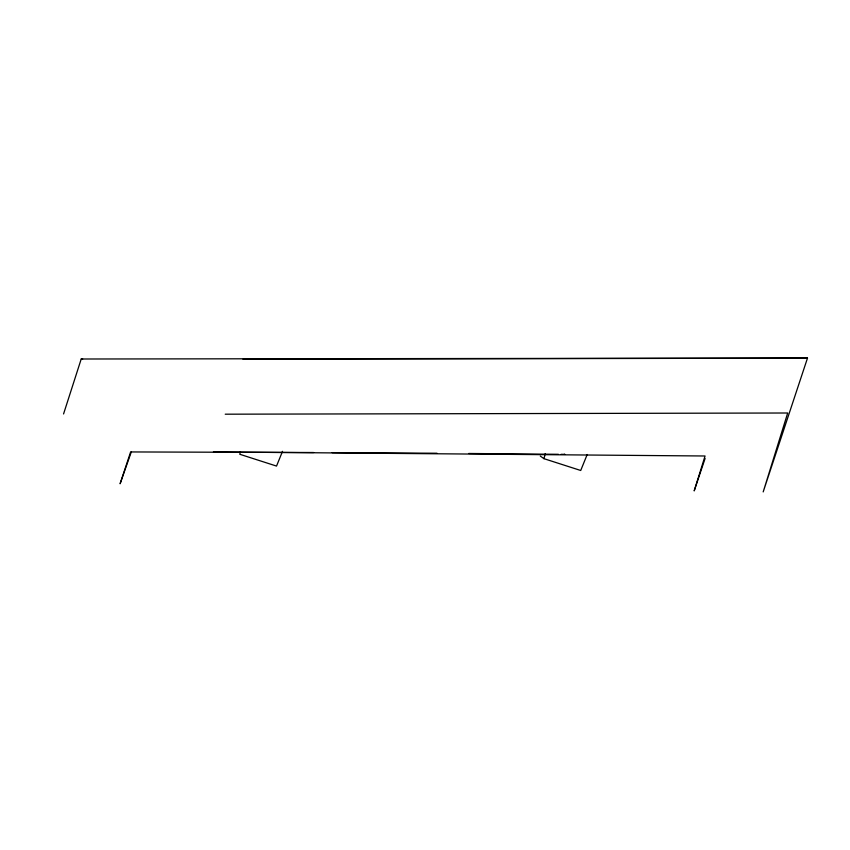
<?xml version="1.0" encoding="UTF-8"?>
<svg xmlns="http://www.w3.org/2000/svg" width="850" height="850" viewBox="0 0 850 850"><rect width="100%" height="100%" fill="white"/><g stroke="black" fill="none" stroke-linecap="round" stroke-linejoin="round"><path stroke-width="1.27" d="M240.444 451.701L239.785 454.272L276.526 466.076L282.508 451.339M587.191 454.516L580.72 470.486L543.979 458.681L545.286 453.549M63.559 413.961L81.218 359.008L807.5 358.094L763.183 491.906L787.695 413.004L225.229 414.194M705.096 458.479L694.184 490.907L705.054 455.993L213.424 451.924M131.293 451.945L120.105 483.767L130.624 451.945L313.618 452.519M243.015 359.284L807.5 358.094L805.471 358.094M81.218 359.008L82.662 359.008M564.188 454.368L565.006 454.368L561.053 454.325M332.191 452.625L436.996 453.241M468.754 453.475L558.407 454.304M540.292 456.067L543.979 458.681"/></g></svg>
